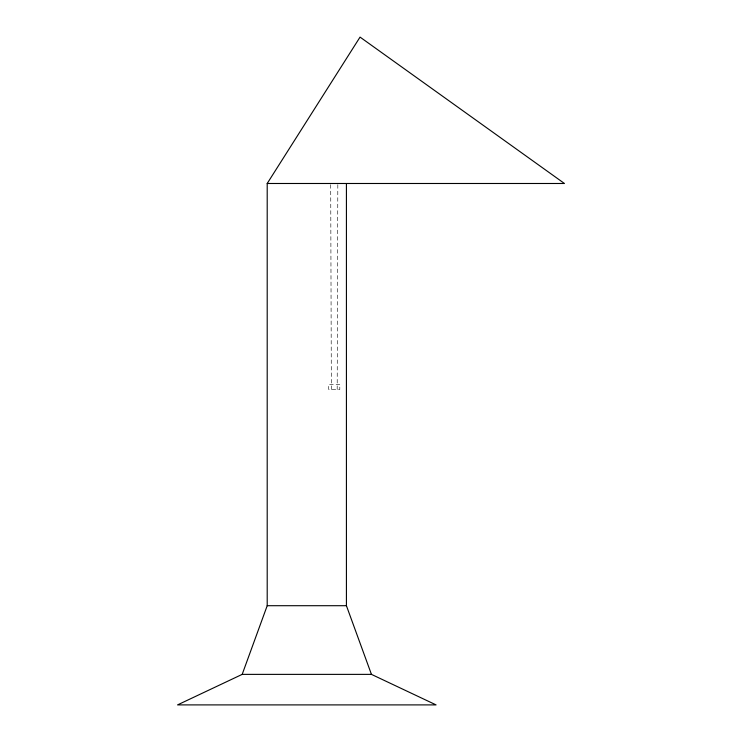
<?xml version="1.0" encoding="UTF-8"?>
<svg xmlns="http://www.w3.org/2000/svg" width="742" height="742" viewBox="0 0 742 742"><rect width="100%" height="100%" fill="white"/><g stroke="black" fill="none" stroke-linecap="round" stroke-linejoin="round"><path stroke-width="0.56" stroke-dasharray="3.71 2.78" d="M337.823 184.647L337.183 389.513M330.709 184.647L331.34 389.513M339.799 384.421L328.725 384.421L328.725 389.513L339.799 389.513L339.799 384.421"/><path stroke-width="1.11" d="M242.18 674.376L371.445 674.376L436.073 704.9L177.551 704.9L242.18 674.376L267.203 605.704L267.203 183.487L360.046 37.1L564.449 183.487L267.203 183.487M267.203 605.704L346.421 605.704L371.445 674.376M346.421 183.487L346.421 605.704"/></g></svg>
